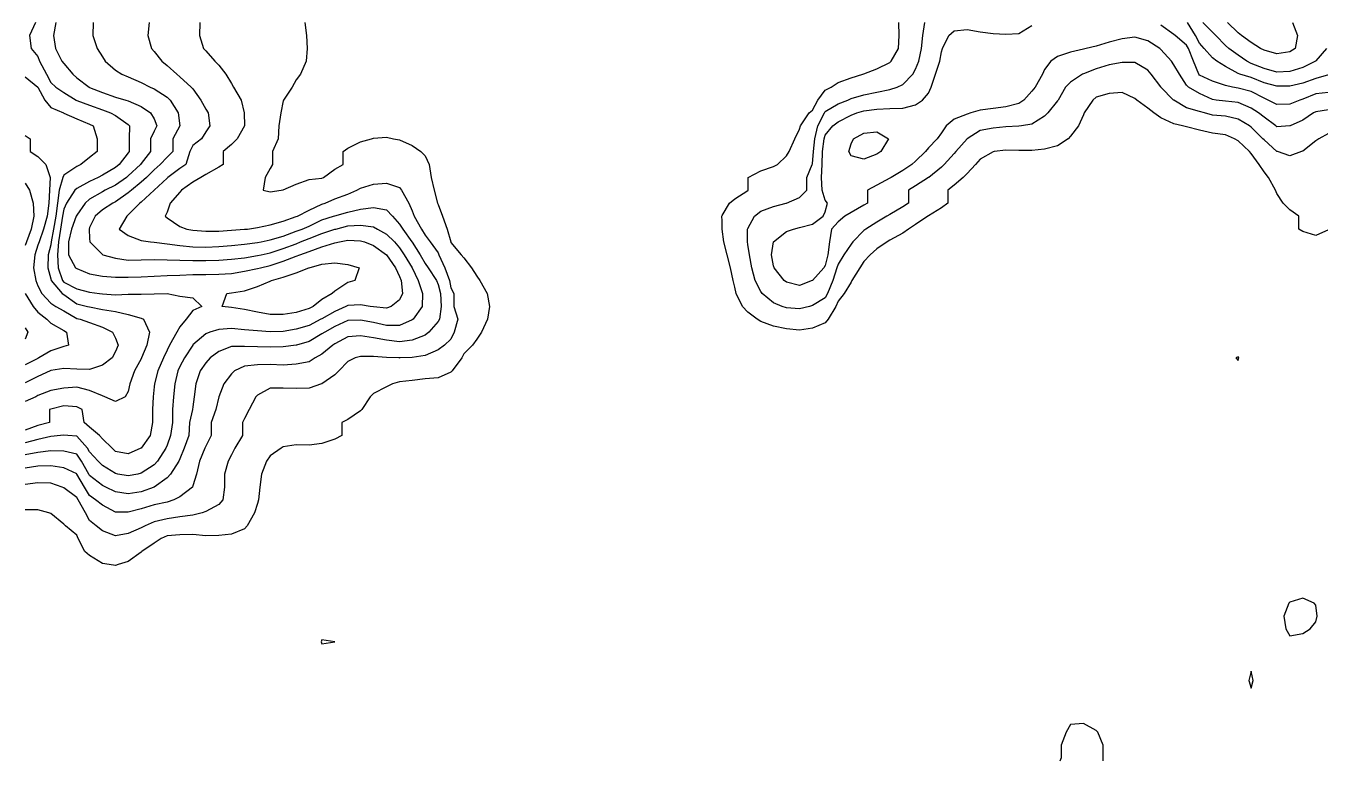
# Model space of a CAD drawing. Header units: inches. Extents: x 450896 to 463247, y 7386701 to 7399440.
# Drawn here: x 455030 to 457967, y 7386729 to 7388398 of the extents above; entities that cross this region are included whole.
import ezdxf

# ---------------------------------------------------------------- set-up
doc = ezdxf.new("R2010")
doc.units = ezdxf.units.IN
doc.header["$MEASUREMENT"] = 0

msp = doc.modelspace()

# ---------------------------------------------------------------- linework, layer by layer
for points, elevation in [([(455052.2, 7388405.4), (455039, 7388376.1), (455042.8, 7388346.9), (455057.9, 7388328.2), (455061.7, 7388317.6), (455076.9, 7388288.3), (455087.2, 7388269.4), (455098.6, 7388259), (455116.5, 7388246.9), (455144.2, 7388229.7), (455145.8, 7388228.9), (455175.1, 7388218.1), (455204.4, 7388207.6), (455222.8, 7388200.4), (455233.7, 7388194.7), (455262.9, 7388173.9), (455265.8, 7388171.1), (455265, 7388141.8), (455265, 7388112.6), (455262.9, 7388109.7), (455242.4, 7388083.3), (455233.7, 7388076.2), (455204.4, 7388059.3), (455194.6, 7388054), (455175.1, 7388045), (455145.8, 7388029), (455141.5, 7388024.7), (455122.4, 7387995.4), (455116.5, 7387982), (455113.7, 7387966.1), (455108.9, 7387936.8), (455104.5, 7387907.5), (455101.9, 7387878.3), (455104.1, 7387849), (455113.6, 7387819.7), (455116.5, 7387816.5), (455145.8, 7387801.1), (455175.1, 7387793.4), (455197.4, 7387790.4), (455204.4, 7387789.5), (455233.7, 7387787.7), (455262.9, 7387788.6), (455292.2, 7387789.1), (455321.5, 7387789.4), (455350.8, 7387790.2), (455380.1, 7387784.1), (455409.4, 7387780.6), (455429.7, 7387761.1), (455409.4, 7387752.1), (455394.3, 7387731.8), (455380.1, 7387714.8), (455373.3, 7387702.5), (455356.4, 7387673.2), (455350.8, 7387662), (455342.7, 7387644), (455329.6, 7387614.7), (455322.1, 7387585.4), (455321.5, 7387578.4), (455319.5, 7387556.1), (455317.8, 7387526.8), (455317.8, 7387497.5), (455312.6, 7387468.2), (455292.2, 7387439.5), (455291.3, 7387439), (455262.9, 7387426.2), (455233.7, 7387431.8), (455226, 7387439), (455204.4, 7387460.5), (455197.2, 7387468.2), (455175.1, 7387487.3), (455162.8, 7387497.5), (455158.3, 7387526.8), (455145.8, 7387533.1), (455116.5, 7387535.5), (455087.2, 7387527.8), (455084.1, 7387526.8), (455084.1, 7387497.5), (455057.9, 7387490.6), (455028.6, 7387479.9)], 120), ([(455098.4, 7388405.4), (455093.4, 7388376.1), (455097.7, 7388346.9), (455112.4, 7388317.6), (455116.5, 7388312.5), (455137, 7388288.3), (455145.8, 7388280.2), (455173.7, 7388259), (455175.1, 7388258.3), (455204.4, 7388247.1), (455233.7, 7388236.3), (455257.5, 7388229.7), (455262.9, 7388228.2), (455292.2, 7388214.6), (455313.4, 7388200.4), (455321.5, 7388186.9), (455327.9, 7388171.1), (455321.5, 7388158.9), (455313.6, 7388141.8), (455313.6, 7388112.6), (455292.2, 7388085.7), (455290.4, 7388083.3), (455262.9, 7388057.2), (455259, 7388054), (455233.7, 7388036.4), (455210.6, 7388024.7), (455204.4, 7388021.3), (455175.1, 7388004.4), (455165.1, 7387995.4), (455145.8, 7387967.9), (455144.9, 7387966.1), (455134.3, 7387936.8), (455127.3, 7387907.5), (455127, 7387878.3), (455143, 7387849), (455145.8, 7387846.8), (455175.1, 7387835.3), (455204.4, 7387829.5), (455233.7, 7387827.7), (455262.9, 7387827.5), (455292.2, 7387828.4), (455321.5, 7387829.8), (455350.8, 7387831), (455380.1, 7387832.3), (455409.4, 7387833.5), (455438.7, 7387833.4), (455468, 7387834.3), (455497.2, 7387836), (455526.5, 7387840.8), (455555.8, 7387847.1), (455563.1, 7387849), (455585.1, 7387853.7), (455614.4, 7387863.5), (455643.7, 7387874.8), (455652.1, 7387878.3), (455673, 7387885.9), (455702.3, 7387896), (455731.5, 7387905.3), (455741.9, 7387907.5), (455760.8, 7387911.3), (455790.1, 7387910.1), (455798.6, 7387907.5), (455819.4, 7387899.5), (455848.7, 7387878.3), (455848.7, 7387878.3), (455869.2, 7387849), (455878, 7387829.2), (455881.8, 7387819.7), (455885, 7387790.4), (455878, 7387776), (455859.7, 7387761.1), (455848.7, 7387757.3), (455819.4, 7387760.1), (455812, 7387761.1), (455790.1, 7387764.8), (455760.8, 7387763.3), (455756.5, 7387761.1), (455731.5, 7387749.8), (455702.3, 7387733.1), (455699.9, 7387731.8), (455673, 7387717.7), (455643.7, 7387709.2), (455614.4, 7387704.5), (455585.1, 7387703.2), (455555.8, 7387705.5), (455526.5, 7387708), (455497.2, 7387711.2), (455468, 7387708.7), (455447.7, 7387702.5), (455438.7, 7387698.9), (455409.4, 7387673.8), (455409, 7387673.2), (455390.5, 7387644), (455380.1, 7387625), (455375.3, 7387614.7), (455368.5, 7387585.4), (455365.5, 7387556.1), (455363.2, 7387526.8), (455363.2, 7387497.5), (455358.8, 7387468.2), (455350.8, 7387446.2), (455347.7, 7387439), (455328.8, 7387409.7), (455321.5, 7387401.8), (455292.2, 7387382.4), (455284.2, 7387380.4), (455262.9, 7387376.1), (455239.4, 7387380.4), (455233.7, 7387381.5), (455204.4, 7387399.8), (455194.2, 7387409.7), (455175.1, 7387431.1), (455170, 7387439), (455145.8, 7387466.2), (455125.6, 7387468.2), (455116.5, 7387469.1), (455109.1, 7387468.2), (455087.2, 7387466), (455057.9, 7387459), (455028.6, 7387451.1)], 100), ([(455310.5, 7388405.4), (455307.2, 7388376.1), (455315.3, 7388346.9), (455321.5, 7388339.6), (455338.8, 7388317.6), (455350.8, 7388307.8), (455372.9, 7388288.3), (455380.1, 7388282.5), (455405.9, 7388259), (455409.4, 7388254.9), (455427.7, 7388229.7), (455438.7, 7388209.2), (455444.3, 7388200.4), (455448.1, 7388171.1), (455438.7, 7388157.1), (455429.2, 7388141.8), (455409.4, 7388126.6), (455402.2, 7388112.6), (455393.2, 7388083.3), (455380.1, 7388074.2), (455352.8, 7388054), (455350.8, 7388052.3), (455321.5, 7388024.7), (455321.5, 7388024.7), (455292.2, 7387997.7), (455289.4, 7387995.4), (455262.9, 7387968.8), (455259.4, 7387966.1), (455242.5, 7387936.8), (455262.9, 7387922), (455292.2, 7387911.1), (455313, 7387907.5), (455321.5, 7387906.8), (455350.8, 7387903.1), (455380.1, 7387899.2), (455409.4, 7387896.3), (455438.7, 7387895.7), (455468, 7387897.1), (455497.2, 7387899.4), (455526.5, 7387902.2), (455555.8, 7387905.9), (455564.3, 7387907.5), (455585.1, 7387911.9), (455614.4, 7387920.9), (455643.7, 7387931.8), (455657.4, 7387936.8), (455673, 7387943.4), (455702.3, 7387957.3), (455728.8, 7387966.1), (455731.5, 7387967.1), (455760.8, 7387975.3), (455790.1, 7387982.2), (455819.4, 7387985.5), (455848.7, 7387980), (455862.4, 7387966.1), (455878, 7387948.1), (455885.5, 7387936.8), (455906.6, 7387907.5), (455907.3, 7387906.6), (455925.1, 7387878.3), (455936.6, 7387858.6), (455943.6, 7387849), (455962.1, 7387819.7), (455965.8, 7387811.1), (455971.3, 7387790.4), (455973.1, 7387761.1), (455969.3, 7387731.8), (455965.8, 7387727.1), (455945.1, 7387702.5), (455936.6, 7387695.6), (455907.3, 7387684.7), (455878, 7387680.6), (455848.7, 7387684.1), (455819.4, 7387689.9), (455790.1, 7387694.6), (455760.8, 7387692.2), (455731.5, 7387676), (455727.2, 7387673.2), (455702.3, 7387652.9), (455687.2, 7387644), (455673, 7387635.6), (455643.7, 7387629.8), (455614.4, 7387628), (455585.1, 7387628.9), (455555.8, 7387628.7), (455526.5, 7387625.3), (455503.9, 7387614.7), (455497.2, 7387608.4), (455479.5, 7387585.4), (455468.1, 7387556.1), (455468, 7387555.6), (455461.8, 7387526.8), (455450.7, 7387497.5), (455450.7, 7387468.2), (455438.7, 7387443.9), (455436.7, 7387439), (455424.3, 7387409.7), (455417.4, 7387380.4), (455409.4, 7387353.8), (455408.2, 7387351.1), (455380.1, 7387329.1), (455366.3, 7387321.8), (455350.8, 7387317), (455321.5, 7387310.7), (455292.2, 7387301.2), (455262.9, 7387293.8), (455233.7, 7387293.7), (455204.4, 7387309.8), (455188.7, 7387321.8), (455175.1, 7387331.5), (455163.2, 7387351.1), (455146.3, 7387380.4), (455145.8, 7387381.3), (455116.5, 7387394.6), (455087.2, 7387399.2), (455057.9, 7387398.5), (455028.6, 7387393.9)], 60), ([(455183.2, 7388405.4), (455182.7, 7388376.1), (455192.3, 7388346.9), (455204.4, 7388327.9), (455210.6, 7388317.6), (455233.7, 7388297.7), (455248.3, 7388288.3), (455262.9, 7388282.6), (455292.2, 7388269.4), (455312.3, 7388259), (455321.5, 7388254.9), (455350.8, 7388236.4), (455357.9, 7388229.7), (455376.3, 7388200.4), (455379.9, 7388171.1), (455364, 7388141.8), (455364, 7388112.6), (455350.8, 7388100.2), (455335.3, 7388083.3), (455321.5, 7388070.9), (455304.4, 7388054), (455292.2, 7388042.9), (455269.8, 7388024.7), (455262.9, 7388019), (455233.7, 7387998.6), (455227.7, 7387995.4), (455204.4, 7387980), (455187.6, 7387966.1), (455175.1, 7387940.3), (455173.9, 7387936.8), (455175.1, 7387915.3), (455175.8, 7387907.5), (455204.4, 7387878.7), (455205.4, 7387878.3), (455233.7, 7387870.4), (455262.9, 7387866.4), (455292.2, 7387866.6), (455321.5, 7387867.8), (455350.8, 7387867.2), (455380.1, 7387866.2), (455409.4, 7387865.5), (455438.7, 7387865), (455468, 7387866.4), (455497.2, 7387868.5), (455526.5, 7387871.7), (455555.8, 7387876.4), (455564.6, 7387878.3), (455585.1, 7387882.7), (455614.4, 7387892.4), (455643.7, 7387903.5), (455653.8, 7387907.5), (455673, 7387915), (455702.3, 7387926.4), (455731.5, 7387936.3), (455733.5, 7387936.8), (455760.8, 7387943.9), (455790.1, 7387945.9), (455819.4, 7387941.4), (455828.2, 7387936.8), (455848.7, 7387925.4), (455866.6, 7387907.5), (455878, 7387894.4), (455889.2, 7387878.3), (455907.1, 7387849), (455907.3, 7387848.5), (455921, 7387819.7), (455930.4, 7387790.4), (455930.1, 7387761.1), (455909.2, 7387731.8), (455907.3, 7387730.4), (455878, 7387718.1), (455848.7, 7387717.4), (455819.4, 7387724.3), (455790.1, 7387730), (455760.8, 7387728.9), (455731.5, 7387715.4), (455708.5, 7387702.5), (455702.3, 7387698.5), (455673, 7387681.1), (455644.5, 7387673.2), (455643.7, 7387673), (455614.4, 7387669.7), (455585.1, 7387668.5), (455555.8, 7387669.6), (455526.5, 7387670.4), (455497.2, 7387670.3), (455468, 7387659), (455448.4, 7387644), (455438.7, 7387633.3), (455426.1, 7387614.7), (455416.1, 7387585.4), (455412.3, 7387556.1), (455409.4, 7387532.8), (455408.7, 7387526.8), (455401.5, 7387497.5), (455400.1, 7387468.2), (455390, 7387439), (455380.1, 7387415.3), (455377.5, 7387409.7), (455358.9, 7387380.4), (455350.8, 7387371.8), (455321.7, 7387351.1), (455321.5, 7387351), (455292.2, 7387340.5), (455262.9, 7387335.8), (455233.7, 7387340.1), (455211.7, 7387351.1), (455204.4, 7387354.9), (455175.1, 7387377.6), (455173.4, 7387380.4), (455157, 7387409.7), (455145.8, 7387425.5), (455116.5, 7387432.5), (455087.2, 7387433.2), (455057.9, 7387429.7), (455028.6, 7387423.8)], 80), ([(455425.1, 7388405.4), (455424.3, 7388376.1), (455433.4, 7388346.9), (455438.7, 7388341.6), (455459.6, 7388317.6), (455468, 7388309.1), (455484.5, 7388288.3), (455497.2, 7388267.4), (455501.3, 7388259), (455519.1, 7388229.7), (455525.8, 7388200.4), (455526.2, 7388171.1), (455509.9, 7388141.8), (455497.2, 7388128.5), (455478.1, 7388112.6), (455478.1, 7388083.3), (455468, 7388077), (455438.7, 7388060.5), (455427.3, 7388054), (455409.4, 7388042.9), (455383.8, 7388024.7), (455380.1, 7388020.5), (455357.7, 7387995.4), (455350.8, 7387975.2), (455346.8, 7387966.1), (455350.8, 7387962.5), (455380.1, 7387942.9), (455395.8, 7387936.8), (455409.4, 7387934.2), (455438.7, 7387932.1), (455468, 7387932.1), (455497.2, 7387934.1), (455526.5, 7387936.1), (455533.5, 7387936.8), (455555.8, 7387939.9), (455585.1, 7387946.6), (455614.4, 7387954.9), (455643.7, 7387965), (455646.7, 7387966.1), (455673, 7387979.3), (455702.3, 7387992.9), (455709.3, 7387995.4), (455731.5, 7388005), (455760.8, 7388016.2), (455781.3, 7388024.7), (455790.1, 7388029.4), (455819.4, 7388038.3), (455848.7, 7388040.9), (455878, 7388030.8), (455883.1, 7388024.7), (455899.1, 7387995.4), (455907.3, 7387977.9), (455911.9, 7387966.1), (455928.4, 7387936.8), (455936.6, 7387922.7), (455947.8, 7387907.5), (455965.8, 7387882.5), (455967.8, 7387878.3), (455981.2, 7387849), (455991.6, 7387819.7), (455995.1, 7387803.5), (456001.3, 7387790.4), (456001.9, 7387761.1), (456010.9, 7387731.8), (456002.4, 7387702.5), (455995.1, 7387686.6), (455980.5, 7387673.2), (455965.8, 7387662.9), (455936.6, 7387649.4), (455907.3, 7387644.9), (455878.5, 7387644), (455878, 7387643.9), (455877.3, 7387644), (455848.7, 7387644.8), (455819.4, 7387647.3), (455790.1, 7387647.4), (455777.5, 7387644), (455760.8, 7387635.7), (455740.5, 7387614.7), (455731.5, 7387605.6), (455702.3, 7387585.7), (455701.4, 7387585.4), (455673, 7387575.3), (455643.7, 7387574.4), (455614.4, 7387575.4), (455585.1, 7387575.2), (455555.8, 7387559.5), (455552.4, 7387556.1), (455536.9, 7387526.8), (455526.5, 7387507), (455522.1, 7387497.5), (455522.1, 7387468.2), (455504.8, 7387439), (455497.2, 7387424.2), (455489.5, 7387409.7), (455481.3, 7387380.4), (455480.8, 7387351.1), (455477.7, 7387321.8), (455468, 7387311.2), (455438.7, 7387295.3), (455430.7, 7387292.5), (455409.4, 7387287.4), (455380.1, 7387283.1), (455350.8, 7387278.5), (455321.5, 7387271.9), (455301.5, 7387263.2), (455292.2, 7387258.5), (455262.9, 7387245.4), (455233.7, 7387240.4), (455204.4, 7387251.5), (455189.8, 7387263.2), (455175.1, 7387275.4), (455165.6, 7387292.5), (455149, 7387321.8), (455145.8, 7387327.5), (455116.5, 7387349.6), (455113.1, 7387351.1), (455087.2, 7387359.6), (455057.9, 7387360.3), (455028.6, 7387356.8)], 40), ([(455663.7, 7388405.4), (455667, 7388376.1), (455668.8, 7388346.9), (455666.7, 7388317.6), (455653.6, 7388288.3), (455643.7, 7388275.4), (455634.8, 7388259), (455615.3, 7388229.7), (455614.4, 7388227.8), (455609, 7388200.4), (455604.5, 7388171.1), (455602.9, 7388141.8), (455590.2, 7388112.6), (455590.2, 7388083.3), (455585.1, 7388074.1), (455573.6, 7388054), (455569, 7388024.7), (455585.1, 7388021.2), (455609.4, 7388024.7), (455614.4, 7388026.1), (455643.7, 7388038.9), (455673, 7388049.6), (455702.3, 7388052.5), (455705.8, 7388054), (455731.5, 7388072.7), (455750.3, 7388083.3), (455750.3, 7388112.6), (455760.8, 7388120.1), (455790.1, 7388135.1), (455814.8, 7388141.8), (455819.4, 7388143.4), (455848.7, 7388145.4), (455865, 7388141.8), (455878, 7388139.4), (455907.3, 7388126.5), (455926.5, 7388112.6), (455936.6, 7388103), (455945.5, 7388083.3), (455950.3, 7388054), (455957, 7388024.7), (455964.4, 7387995.4), (455965.8, 7387992.2), (455975.7, 7387966.1), (455986.8, 7387936.8), (455994.6, 7387907.5), (455995.1, 7387905.9), (456018.1, 7387878.3), (456024.4, 7387871.1), (456041.5, 7387849), (456053.7, 7387829.8), (456060.9, 7387819.7), (456077.4, 7387790.4), (456082.3, 7387761.1), (456078.2, 7387731.8), (456064.6, 7387702.5), (456053.7, 7387687.1), (456044.2, 7387673.2), (456024.4, 7387653.6), (456020, 7387644), (455997.5, 7387614.7), (455995.1, 7387612.1), (455965.8, 7387598.9), (455936.6, 7387596.5), (455907.3, 7387593.2), (455878, 7387589.6), (455862.7, 7387585.4), (455848.7, 7387578.8), (455819.4, 7387563.1), (455811.6, 7387556.1), (455792.6, 7387526.8), (455790.1, 7387524), (455760.8, 7387504.2), (455747.7, 7387497.5), (455747.7, 7387468.2), (455731.5, 7387459.8), (455702.3, 7387450), (455673, 7387446.3), (455643.7, 7387447), (455614.4, 7387442.1), (455609.6, 7387439), (455585.1, 7387421.9), (455576.6, 7387409.7), (455564.9, 7387380.4), (455561.5, 7387351.1), (455558.4, 7387321.8), (455555.8, 7387313.4), (455549.4, 7387292.5), (455532.5, 7387263.2), (455526.5, 7387256.3), (455497.2, 7387243.7), (455468, 7387241), (455438.7, 7387240.4), (455409.4, 7387243.2), (455380.1, 7387242.3), (455350.8, 7387240.1), (455337.5, 7387233.9), (455321.5, 7387223.3), (455293.4, 7387204.7), (455292.2, 7387203.5), (455262.9, 7387182.1), (455240.2, 7387175.4), (455233.7, 7387172.7), (455219.8, 7387175.4), (455204.4, 7387177.8), (455175.1, 7387195.4), (455164.1, 7387204.7), (455149.3, 7387233.9), (455145.8, 7387241.6), (455120.7, 7387263.2), (455116.5, 7387266.7), (455087.2, 7387290.6), (455082.8, 7387292.5), (455057.9, 7387299.1), (455028.6, 7387299)], 20), ([(457986.7, 7387935.1), (457957.4, 7387922.3), (457928.1, 7387931.5), (457919, 7387936.8), (457919, 7387966.1), (457898.8, 7387980.1), (457883.9, 7387995.4), (457869.5, 7388017.3), (457865.8, 7388024.7), (457850.2, 7388054), (457840.2, 7388066.3), (457829.4, 7388083.3), (457810.9, 7388108.3), (457807.3, 7388112.6), (457781.6, 7388137), (457773.1, 7388141.8), (457752.4, 7388150.5), (457723.1, 7388154.4), (457693.8, 7388161.3), (457664.5, 7388168.8), (457655.3, 7388171.1), (457635.2, 7388175.3), (457605.9, 7388189.1), (457589.7, 7388200.4), (457576.6, 7388210.9), (457551.1, 7388229.7), (457547.3, 7388233.2), (457518.1, 7388246.8), (457488.8, 7388244.2), (457459.5, 7388236.1), (457451.4, 7388229.7), (457432.2, 7388200.4), (457430.2, 7388196.2), (457418.9, 7388171.1), (457400.9, 7388147.4), (457395.4, 7388141.8), (457371.6, 7388125.7), (457342.3, 7388118.1), (457313, 7388115.3), (457283.8, 7388115.1), (457254.5, 7388115.6), (457227.5, 7388112.6), (457225.2, 7388112.2), (457195.9, 7388095.6), (457185.3, 7388083.3), (457166.6, 7388062.6), (457157.6, 7388054), (457137.3, 7388036.1), (457122.9, 7388024.7), (457122.9, 7387995.4), (457108, 7387984.6), (457078.8, 7387966.8), (457077.5, 7387966.1), (457049.5, 7387947.4), (457033.4, 7387936.8), (457020.2, 7387927.2), (456990.9, 7387911.2), (456984.8, 7387907.5), (456961.6, 7387891.8), (456946.4, 7387878.3), (456932.3, 7387863), (456923, 7387849), (456904.9, 7387819.7), (456903, 7387816.4), (456887.2, 7387790.4), (456873.7, 7387773.3), (456868.6, 7387761.1), (456851.4, 7387731.8), (456844.5, 7387723.7), (456815.2, 7387711.9), (456785.9, 7387707.4), (456756.6, 7387709.9), (456727.3, 7387716.1), (456698, 7387727), (456690, 7387731.8), (456668.7, 7387748.3), (456656.6, 7387761.1), (456642.6, 7387790.4), (456639.4, 7387804.6), (456635.8, 7387819.7), (456629.1, 7387849), (456621.9, 7387878.3), (456614, 7387907.5), (456610.8, 7387936.8), (456610.2, 7387955.3), (456609.5, 7387966.1), (456610.2, 7387967.2), (456627.4, 7387995.4), (456639.4, 7388005.6), (456668.7, 7388024.5), (456669.2, 7388024.7), (456669.2, 7388054), (456698, 7388068.6), (456727.3, 7388078.7), (456736.3, 7388083.3), (456756.6, 7388102.6), (456762.6, 7388112.6), (456775.7, 7388141.8), (456785.9, 7388163.7), (456788.2, 7388171.1), (456807.8, 7388200.4), (456815.2, 7388206.7), (456827.7, 7388229.7), (456844.5, 7388252.4), (456857.7, 7388259), (456873.7, 7388269.2), (456903, 7388280.2), (456929.5, 7388288.3), (456932.3, 7388289.4), (456961.6, 7388300.6), (456990.9, 7388314.9), (456994.1, 7388317.6), (457011, 7388346.9), (457011.9, 7388376.1), (457011.2, 7388405.4)], 20), ([(457986.7, 7388153.9), (457964.2, 7388141.8), (457957.4, 7388137.2), (457928.1, 7388113.7), (457925, 7388112.6), (457898.8, 7388103.1), (457870.5, 7388112.6), (457869.5, 7388112.8), (457840.2, 7388139), (457837.6, 7388141.8), (457810.9, 7388167.9), (457807.4, 7388171.1), (457781.6, 7388186.4), (457752.4, 7388193.3), (457723.1, 7388195.6), (457704.8, 7388200.4), (457693.8, 7388203.4), (457664.5, 7388212.1), (457635.2, 7388229.5), (457634.9, 7388229.7), (457606.2, 7388259), (457605.9, 7388259.4), (457583.9, 7388288.3), (457576.6, 7388297.2), (457547.3, 7388314.6), (457518.1, 7388315), (457488.8, 7388309.2), (457459.5, 7388300.1), (457430.2, 7388289.1), (457428.5, 7388288.3), (457400.9, 7388270.4), (457389.6, 7388259), (457372.6, 7388229.7), (457371.6, 7388228.2), (457349.6, 7388200.4), (457342.3, 7388193.2), (457313, 7388174.6), (457289.6, 7388171.1), (457283.8, 7388170.4), (457254.5, 7388168.9), (457225.2, 7388165.9), (457195.9, 7388160.3), (457166.8, 7388141.8), (457166.6, 7388141.7), (457141.1, 7388112.6), (457137.3, 7388107.9), (457114.3, 7388083.3), (457108, 7388077.6), (457079.2, 7388054), (457078.8, 7388053.6), (457049.5, 7388034.6), (457033.7, 7388024.7), (457033.7, 7387995.4), (457020.2, 7387987.1), (456990.9, 7387970), (456984.3, 7387966.1), (456961.6, 7387952.6), (456936.6, 7387936.8), (456932.3, 7387933.7), (456907.2, 7387907.5), (456903, 7387902.1), (456886.8, 7387878.3), (456873.7, 7387857.3), (456871, 7387849), (456861.5, 7387819.7), (456849.6, 7387790.4), (456844.5, 7387780.6), (456815.2, 7387762.9), (456808.7, 7387761.1), (456785.9, 7387755.4), (456756.6, 7387757.7), (456746.5, 7387761.1), (456727.3, 7387769.3), (456701.3, 7387790.4), (456698, 7387794.7), (456685.5, 7387819.7), (456677.7, 7387849), (456672.3, 7387878.3), (456668.7, 7387901.4), (456667.7, 7387907.5), (456668.2, 7387936.8), (456668.7, 7387938.1), (456683.7, 7387966.1), (456698, 7387977.5), (456727.3, 7387987.8), (456755.8, 7387995.4), (456756.6, 7387995.6), (456785.9, 7388008.2), (456802.3, 7388024.7), (456802.3, 7388054), (456814.7, 7388083.3), (456815.2, 7388085.1), (456817.8, 7388112.6), (456820.8, 7388141.8), (456827.8, 7388171.1), (456842.4, 7388200.4), (456844.5, 7388203.6), (456873.7, 7388220.8), (456895.6, 7388229.7), (456903, 7388232.9), (456932.3, 7388241.8), (456961.6, 7388247.7), (456990.9, 7388253.6), (457007.6, 7388259), (457020.2, 7388264.8), (457043, 7388288.3), (457049.5, 7388299.4), (457057.1, 7388317.6), (457063, 7388346.9), (457066, 7388376.1), (457070.7, 7388405.4)], 40), ([(457986.7, 7388286.8), (457957.4, 7388278.2), (457928.1, 7388267.7), (457898.8, 7388260.9), (457869.5, 7388261), (457840.2, 7388268.5), (457810.9, 7388280.7), (457784.9, 7388288.3), (457781.6, 7388289.6), (457752.4, 7388305.4), (457732.8, 7388317.6), (457723.1, 7388325.8), (457704.6, 7388346.9), (457693.8, 7388358.6), (457684.3, 7388376.1), (457666.1, 7388405.4)], 100), ([(457981.8, 7388346.9), (457957.4, 7388318.3), (457956.6, 7388317.6), (457928.1, 7388303.4), (457898.8, 7388294.2), (457869.5, 7388293), (457840.2, 7388301.4), (457810.9, 7388312.4), (457801.2, 7388317.6), (457781.6, 7388331.3), (457759.9, 7388346.9), (457752.4, 7388353.6), (457730.4, 7388376.1), (457723.1, 7388383.7), (457701.1, 7388405.4)], 120), ([(457910.7, 7388346.9), (457898.8, 7388338.8), (457869.5, 7388334.4), (457840.2, 7388343), (457831.9, 7388346.9), (457810.9, 7388359.9), (457789.2, 7388376.1), (457781.6, 7388382.3), (457757.3, 7388405.4)], 140), ([(457904.8, 7388405.4), (457915.7, 7388376.1), (457910.7, 7388346.9)], 140), ([(457986.7, 7388207.2), (457957.4, 7388203.2), (457952.3, 7388200.4), (457928.1, 7388183.8), (457899.4, 7388171.1), (457898.8, 7388170.8), (457869.5, 7388169.1), (457867, 7388171.1), (457840.2, 7388190.5), (457827.8, 7388200.4), (457810.9, 7388211.4), (457781.6, 7388223.7), (457752.4, 7388227.3), (457731.4, 7388229.7), (457723.1, 7388230.8), (457693.8, 7388244.5), (457668.5, 7388259), (457664.5, 7388263.5), (457648, 7388288.3), (457635.2, 7388309.4), (457630, 7388317.6), (457605.9, 7388344.6), (457603.4, 7388346.9), (457576.6, 7388364.4), (457547.3, 7388372), (457518.1, 7388368.9), (457488.8, 7388361.1), (457459.5, 7388352.3), (457436.2, 7388346.9), (457430.2, 7388345.4), (457400.9, 7388338.2), (457371.6, 7388328.7), (457356.3, 7388317.6), (457342.3, 7388298.7), (457337.1, 7388288.3), (457320.4, 7388259), (457313, 7388249.6), (457295.1, 7388229.7), (457283.8, 7388221.7), (457254.5, 7388214.1), (457225.2, 7388210.2), (457195.9, 7388206.9), (457174.9, 7388200.4), (457166.6, 7388197.6), (457137.3, 7388186.3), (457118.6, 7388171.1), (457108, 7388155), (457098.4, 7388141.8), (457078.8, 7388121.3), (457071.7, 7388112.6), (457049.5, 7388091.1), (457040.9, 7388083.3), (457020.2, 7388069.9), (456994.1, 7388054), (456990.9, 7388052.1), (456961.6, 7388036.1), (456940.3, 7388024.7), (456940.3, 7387995.4), (456932.3, 7387991.1), (456903, 7387974), (456889.2, 7387966.1), (456873.7, 7387953), (456858.5, 7387936.8), (456853.7, 7387907.5), (456850, 7387878.3), (456844.5, 7387854.3), (456841.1, 7387849), (456815.2, 7387819.9), (456814.7, 7387819.7), (456785.9, 7387808.3), (456756.6, 7387815.8), (456751.5, 7387819.7), (456728.8, 7387849), (456727.3, 7387853.6), (456722.5, 7387878.3), (456727.1, 7387907.5), (456727.3, 7387907.8), (456756.6, 7387931.3), (456772.2, 7387936.8), (456785.9, 7387939.9), (456815.2, 7387948.2), (456839.4, 7387966.1), (456844.5, 7387975.9), (456849.6, 7387995.4), (456844.5, 7388002.3), (456837.2, 7388024.7), (456836.2, 7388054), (456837.1, 7388083.3), (456838.3, 7388112.6), (456842, 7388141.8), (456844.5, 7388150), (456862, 7388171.1), (456873.7, 7388179.9), (456903, 7388195.5), (456916.4, 7388200.4), (456932.3, 7388205.4), (456961.6, 7388209), (456990.9, 7388210.3), (457020.2, 7388210.9), (457049.5, 7388218.8), (457065.4, 7388229.7), (457078.8, 7388245.6), (457084.5, 7388259), (457094.8, 7388288.3), (457104.2, 7388317.6), (457108, 7388338.8), (457110.3, 7388346.9), (457124.7, 7388376.1), (457137.3, 7388387), (457166.6, 7388390.1), (457195.9, 7388384.8), (457225.2, 7388380.7), (457254.5, 7388379.3), (457283.8, 7388381), (457313, 7388398.6)], 60), ([(457986.7, 7388246.9), (457957.4, 7388243.6), (457928.1, 7388231.9), (457921.5, 7388229.7), (457898.8, 7388220.2), (457869.5, 7388219.7), (457849.7, 7388229.7), (457840.2, 7388233.6), (457810.9, 7388249.1), (457781.6, 7388256.8), (457768.9, 7388259), (457752.4, 7388262.6), (457723.1, 7388272.1), (457693.8, 7388286.2), (457691.8, 7388288.3), (457679.7, 7388317.6), (457668.4, 7388346.9), (457664.5, 7388354), (457638.5, 7388376.1), (457635.2, 7388378.7), (457605.9, 7388399.3)], 80), ([(455028.6, 7388282.2), (455057.4, 7388259), (455057.9, 7388258.5), (455073.1, 7388229.7), (455087.2, 7388212.6), (455115.8, 7388200.4), (455116.5, 7388200.1), (455145.8, 7388187.2), (455175.1, 7388174.8), (455183, 7388171.1), (455192.2, 7388141.8), (455192.2, 7388112.6), (455175.1, 7388099.2), (455155.3, 7388083.3), (455145.8, 7388079), (455116.5, 7388058.9), (455114.5, 7388054), (455106.3, 7388024.7), (455101.9, 7387995.4), (455098.2, 7387966.1), (455093.4, 7387936.8), (455088.1, 7387907.5), (455087.2, 7387900.8), (455081.4, 7387878.3), (455080.3, 7387849), (455087.2, 7387823.6), (455088.1, 7387819.7), (455113, 7387790.4), (455116.5, 7387787.9), (455145.8, 7387766.8), (455170.6, 7387761.1), (455175.1, 7387760), (455204.4, 7387754.4), (455233.7, 7387749.7), (455262.9, 7387742.8), (455292.2, 7387734.4), (455297.3, 7387731.8), (455311.1, 7387702.5), (455305, 7387673.2), (455293.1, 7387644), (455292.2, 7387642.1), (455276.7, 7387614.7), (455266.2, 7387585.4), (455262.9, 7387567.8), (455255.9, 7387556.1), (455233.7, 7387545.6), (455210, 7387556.1), (455204.4, 7387557.8), (455175.1, 7387570.2), (455145.8, 7387578), (455116.5, 7387575.6), (455087.2, 7387569.9), (455057.9, 7387558.5), (455053.1, 7387556.1), (455028.6, 7387545.3)], 140), ([(455028.6, 7388149.1), (455040.5, 7388141.8), (455040.5, 7388112.6), (455057.9, 7388101.6), (455075.8, 7388083.3), (455085.3, 7388054), (455083.9, 7388024.7), (455082.2, 7387995.4), (455078.4, 7387966.1), (455070.5, 7387936.8), (455060.3, 7387907.5), (455057.9, 7387900), (455050.8, 7387878.3), (455048.1, 7387849), (455053.1, 7387819.7), (455057.9, 7387807.9), (455066.6, 7387790.4), (455087.2, 7387768.3), (455098.1, 7387761.1), (455116.5, 7387750.8), (455145.8, 7387733.8), (455153.9, 7387731.8), (455175.1, 7387724.7), (455204.4, 7387714.3), (455227.4, 7387702.5), (455233.7, 7387689), (455239.6, 7387673.2), (455233.7, 7387658.7), (455226.2, 7387644), (455204.4, 7387627.6), (455175.1, 7387618.2), (455145.8, 7387618.7), (455116.5, 7387620.4), (455087.2, 7387615.5), (455085.2, 7387614.7), (455057.9, 7387602.3), (455028.6, 7387587.5)], 160), ([(456970.7, 7388112.6), (456961.6, 7388106.8), (456932.3, 7388095.1), (456903, 7388102.8), (456897.6, 7388112.6), (456903, 7388130.2), (456908.7, 7388141.8), (456932.3, 7388154.7), (456961.6, 7388157.1), (456988.1, 7388141.8), (456970.7, 7388112.6)], 80), ([(455028.6, 7388041.2), (455038.6, 7388024.7), (455047.3, 7387995.4), (455048.4, 7387966.1), (455042.1, 7387936.8), (455031.5, 7387907.5), (455028.6, 7387899.7)], 180), ([(455682.7, 7387761.1), (455673, 7387756.1), (455643.7, 7387747.4), (455614.4, 7387742.5), (455585.1, 7387742.5), (455555.8, 7387747.8), (455526.5, 7387754.3), (455497.2, 7387759), (455475.9, 7387761.1), (455486.8, 7387790.4), (455497.2, 7387791.7), (455526.5, 7387796.8), (455555.8, 7387806.6), (455585.1, 7387818.5), (455587.9, 7387819.7), (455614.4, 7387827.4), (455643.7, 7387837.3), (455672.8, 7387849), (455673, 7387849), (455702.3, 7387857.3), (455731.5, 7387860.3), (455760.8, 7387856), (455786.9, 7387849), (455776.7, 7387819.7), (455760.8, 7387815.3), (455731.5, 7387795.8), (455725.8, 7387790.4), (455702.3, 7387776.9), (455682.7, 7387761.1)], 120), ([(455028.6, 7387790.1), (455046.9, 7387761.1), (455057.9, 7387748.3), (455078.3, 7387731.8), (455087.2, 7387723.3), (455116.5, 7387706.5), (455122.9, 7387702.5), (455126.9, 7387673.2), (455116.5, 7387670), (455087.2, 7387660.1), (455060.1, 7387644), (455057.9, 7387643.1), (455028.6, 7387628.8)], 180), ([(455028.6, 7387712.5), (455035, 7387702.5), (455028.6, 7387686.6)], 200)]:
    msp.add_lwpolyline(points, dxfattribs=dict(elevation=elevation))
for points in [[(457781.6, 7387638.5), (457782.8, 7387644), (457781.6, 7387646.7), (457775.9, 7387644), (457781.6, 7387638.5)], [(457928.1, 7387018.5), (457944.6, 7387028.9), (457957.4, 7387045), (457960.5, 7387058.2), (457957.4, 7387082.8), (457954.2, 7387087.5), (457928.1, 7387098.5), (457898.8, 7387089.8), (457896.4, 7387087.5), (457885.3, 7387058.2), (457889.3, 7387028.9), (457898.8, 7387013.6), (457928.1, 7387018.5)], [(455731.5, 7386999.6), (455731.5, 7386999.6), (455731.5, 7386999.6), (455702.3, 7387004.1), (455700.7, 7386999.6), (455702.3, 7386995.2), (455731.5, 7386999.6)], [(457810.9, 7386894.7), (457815.2, 7386911.8), (457810.9, 7386932.9), (457805.3, 7386911.8), (457810.9, 7386894.7)], [(457474.9, 7386729.3), (457475.4, 7386736.1), (457475.4, 7386765.3), (457462.7, 7386794.6), (457459.5, 7386798.4), (457430.2, 7386814), (457400.9, 7386812.3), (457391.2, 7386794.6), (457380.1, 7386765.3), (457380.1, 7386736.1), (457376.6, 7386728.8)]]:
    msp.add_lwpolyline(points)

doc.saveas('drawing.dxf')
